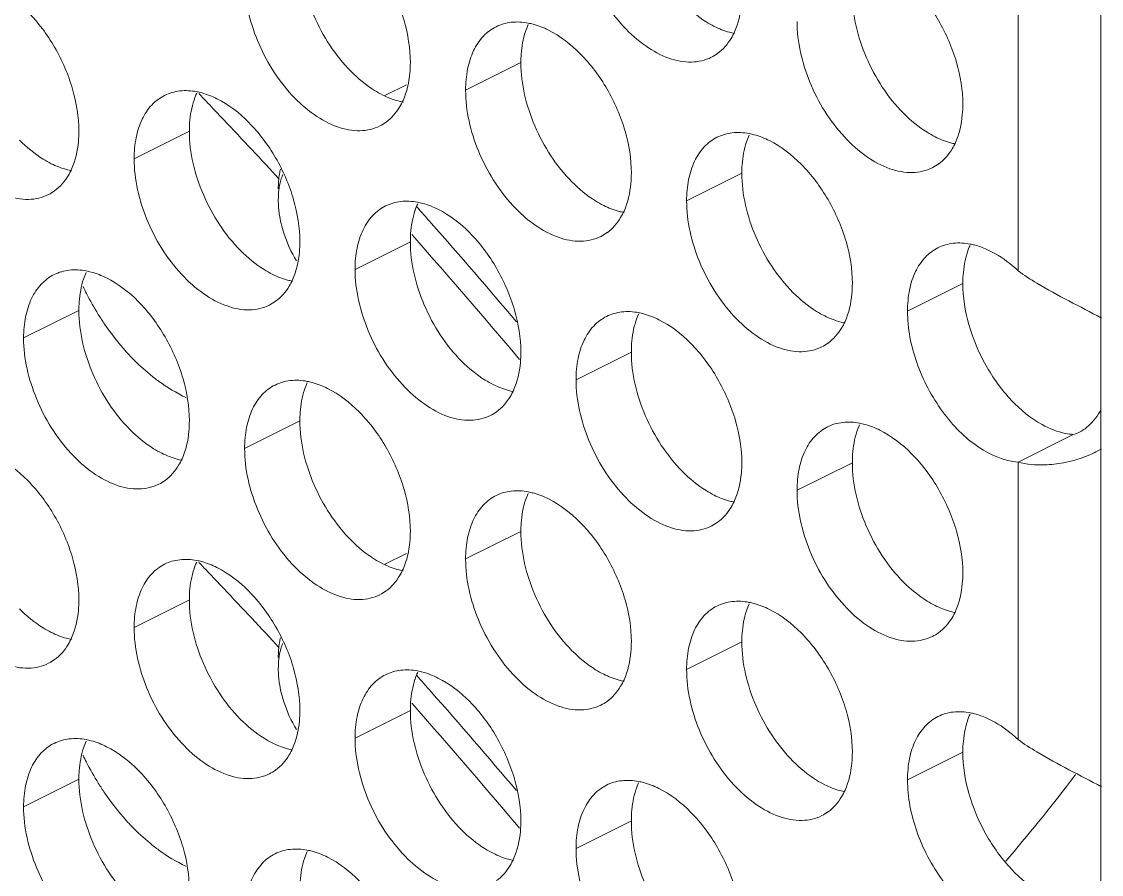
# Model space of a CAD drawing. Header units: millimetres. Extents: x 0 to 2524, y 0 to 1785.
# Drawn here: x 1888.85 to 1899.91, y 807.19 to 815.93 of the extents above; entities that cross this region are included whole.
import ezdxf

# ---------------------------------------------------------------- set-up
doc = ezdxf.new("R2010")
doc.units = ezdxf.units.MM
doc.header["$LTSCALE"] = 0.1
doc.layers.get('0').update_dxf_attribs({"lineweight": 13})
doc.layers.add('标注', color=251, linetype='Continuous', lineweight=9)

msp = doc.modelspace()

# ---------------------------------------------------------------- linework, layer by layer
msp.add_line((1899.906, 886.425), (1899.906, 742.319))
at = {"layer": '标注'}
for p, q in [((1899.058, 813.376), (1899.058, 816.216)), ((1893.967, 815.507), (1893.401, 815.225)), ((1892.573, 815.17), (1892.795, 815.281)), ((1890.572, 814.805), (1890.007, 814.522)), ((1891.389, 814.426), (1891.49, 814.318)), ((1896.229, 814.376), (1895.664, 814.093)), ((1892.88, 813.714), (1892.85, 813.748)), ((1892.835, 813.673), (1892.269, 813.39)), ((1898.492, 813.245), (1897.926, 812.962)), ((1889.441, 812.97), (1888.875, 812.687)), ((1893.954, 812.467), (1893.922, 812.505)), ((1895.098, 812.542), (1894.532, 812.259)), ((1891.704, 811.839), (1891.138, 811.556)), ((1899.623, 811.699), (1899.058, 811.416)), ((1897.361, 811.41), (1896.795, 811.128)), ((1899.058, 808.576), (1899.058, 811.416)), ((1893.967, 810.707), (1893.401, 810.425)), ((1892.573, 810.37), (1892.795, 810.481)), ((1890.572, 810.005), (1890.007, 809.722)), ((1891.389, 809.626), (1891.49, 809.518)), ((1896.229, 809.576), (1895.664, 809.293)), ((1892.88, 808.914), (1892.85, 808.948)), ((1892.835, 808.873), (1892.269, 808.59)), ((1898.492, 808.445), (1897.926, 808.162)), ((1889.441, 808.17), (1888.875, 807.887)), ((1899.629, 808.194), (1899.595, 808.149)), ((1899.647, 808.217), (1899.629, 808.194)), ((1895.098, 807.742), (1894.532, 807.459)), ((1893.954, 807.667), (1893.922, 807.705))]:
    msp.add_line(p, q, dxfattribs=at)
for centre, radius, start, end in [((1894.711, 815.596), 0.734, 155.8796, 161.7803), ((1895.715, 815.967), 0.453, 296.5256, 305.9034), ((1891.317, 814.893), 0.734, 155.8796, 161.7803), ((1829.164, 756.503), 85.012, 43.51188, 43.65626), ((1828.698, 756.062), 85.654, 42.95277, 43.51137), ((1892.321, 815.264), 0.453, 296.5256, 305.9034), ((1896.974, 814.465), 0.734, 155.8796, 161.7803), ((1897.978, 814.836), 0.453, 296.5256, 305.9034), ((1888.927, 814.561), 0.453, 296.5256, 305.9034), ((1892.433, 814.102), 0.95, 180.0525, 184.9808), ((1893.58, 813.762), 0.734, 155.8796, 161.7803), ((1822.744, 752.199), 93.516, 41.2535, 41.39225), ((1822.014, 751.562), 94.485, 40.44311, 41.25198), ((1892.83, 814.18), 1.357, 197.9612, 211.1634), ((1821.898, 751.454), 94.418, 40.2865, 41.25492), ((1894.584, 814.133), 0.453, 296.5256, 305.9034), ((1899.235, 813.334), 0.733, 155.7955, 161.739), ((1890.186, 813.059), 0.734, 155.8796, 161.7803), ((1892.135, 814.481), 2.939, 205.5487, 207.1015), ((1892.116, 814.47), 2.917, 207.094, 211.9104), ((1891.189, 813.43), 0.453, 296.5256, 305.9034), ((1895.842, 812.631), 0.734, 155.8796, 161.7803), ((1896.846, 813.001), 0.453, 296.5256, 305.9034), ((1892.448, 811.928), 0.734, 155.8796, 161.7803), ((1893.452, 812.298), 0.453, 296.5256, 305.9034), ((1898.105, 811.499), 0.734, 155.8796, 161.7803), ((1890.058, 811.595), 0.453, 296.5256, 305.9034), ((1894.711, 810.796), 0.734, 155.8796, 161.7803), ((1895.715, 811.167), 0.453, 296.5256, 305.9034), ((1891.317, 810.093), 0.734, 155.8796, 161.7803), ((1829.164, 751.703), 85.012, 43.51188, 43.65626), ((1828.698, 751.262), 85.654, 42.95277, 43.51137), ((1892.321, 810.464), 0.453, 296.5256, 305.9034), ((1896.974, 809.665), 0.734, 155.8796, 161.7803), ((1897.978, 810.036), 0.453, 296.5256, 305.9034), ((1888.927, 809.761), 0.453, 296.5256, 305.9034), ((1892.433, 809.302), 0.95, 180.0525, 184.9808), ((1893.58, 808.962), 0.734, 155.8796, 161.7803), ((1822.744, 747.399), 93.516, 41.2535, 41.39225), ((1822.014, 746.762), 94.485, 40.44311, 41.25198), ((1892.83, 809.38), 1.357, 197.9612, 211.1634), ((1894.584, 809.333), 0.453, 296.5256, 305.9034), ((1821.898, 746.654), 94.418, 40.2865, 41.25492), ((1899.235, 808.534), 0.733, 155.7955, 161.739), ((1890.186, 808.259), 0.734, 155.8796, 161.7803), ((1892.135, 809.681), 2.939, 205.5487, 207.1015), ((1892.116, 809.67), 2.917, 207.094, 211.9104), ((1891.189, 808.63), 0.453, 296.5256, 305.9034), ((1895.842, 807.831), 0.734, 155.8796, 161.7803), ((1884.122, 819.993), 19.486, 319.465, 322.5648), ((1896.846, 808.201), 0.453, 296.5256, 305.9034), ((1892.448, 807.128), 0.734, 155.8796, 161.7803)]:
    msp.add_arc(centre, radius, start, end, dxfattribs=at)
for points, knots in [([(1895.917, 815.561), (1895.855, 815.53), (1895.705, 815.496), (1895.467, 815.544), (1895.229, 815.675), (1894.921, 815.952), (1894.635, 816.415), (1894.532, 816.847), (1894.532, 817.059)], [0, 0, 0, 0, 0.090718, 0.191742, 0.308104, 0.439279, 0.725532, 1, 1, 1, 1]), ([(1891.987, 816.971), (1892.107, 816.911), (1892.338, 816.73), (1892.604, 816.372), (1892.785, 815.953), (1892.835, 815.652), (1892.835, 815.507)], [0, 0, 0, 0, 0.229676, 0.488215, 0.753207, 1, 1, 1, 1]), ([(1892.228, 815.417), (1892.066, 815.58), (1891.815, 815.967), (1891.704, 816.417), (1891.704, 816.639)], [0, 0, 0, 0, 0.508684, 1, 1, 1, 1]), ([(1897.643, 816.543), (1897.764, 816.482), (1897.995, 816.302), (1898.261, 815.944), (1898.442, 815.525), (1898.492, 815.224), (1898.492, 815.079)], [0, 0, 0, 0, 0.229676, 0.488215, 0.753207, 1, 1, 1, 1]), ([(1892.523, 814.858), (1892.461, 814.827), (1892.311, 814.793), (1892.073, 814.841), (1891.834, 814.972), (1891.527, 815.249), (1891.241, 815.712), (1891.138, 816.144), (1891.138, 816.356)], [0, 0, 0, 0, 0.090718, 0.191742, 0.308104, 0.439279, 0.725532, 1, 1, 1, 1]), ([(1888.592, 816.268), (1888.713, 816.208), (1888.944, 816.027), (1889.21, 815.669), (1889.391, 815.251), (1889.441, 814.949), (1889.441, 814.805)], [0, 0, 0, 0, 0.229676, 0.488215, 0.753207, 1, 1, 1, 1]), ([(1895.946, 815.878), (1895.918, 815.892), (1895.8, 815.959), (1895.695, 816.046), (1895.622, 816.12)], [0, 0, 0, 0, 0.235002, 1, 1, 1, 1]), ([(1896.229, 816.21), (1896.229, 816.175), (1896.224, 816.043), (1896.194, 815.91), (1896.155, 815.822)], [0, 0, 0, 0, 0.268874, 1, 1, 1, 1]), ([(1897.884, 814.988), (1897.723, 815.151), (1897.472, 815.538), (1897.361, 815.989), (1897.361, 816.21)], [0, 0, 0, 0, 0.508684, 1, 1, 1, 1]), ([(1893.713, 815.874), (1893.761, 815.898), (1893.871, 815.929), (1893.985, 815.923), (1894.042, 815.912)], [0, 0, 0, 0, 0.482538, 1, 1, 1, 1]), ([(1894.042, 815.912), (1894.059, 815.908), (1894.13, 815.892), (1894.199, 815.865), (1894.249, 815.84)], [0, 0, 0, 0, 0.238696, 1, 1, 1, 1]), ([(1898.18, 814.43), (1898.117, 814.399), (1897.968, 814.365), (1897.73, 814.413), (1897.491, 814.543), (1897.184, 814.821), (1896.898, 815.283), (1896.795, 815.716), (1896.795, 815.928)], [0, 0, 0, 0, 0.090718, 0.191742, 0.308104, 0.439279, 0.725532, 1, 1, 1, 1]), ([(1893.401, 815.225), (1893.401, 815.297), (1893.413, 815.436), (1893.472, 815.627), (1893.571, 815.779), (1893.664, 815.849), (1893.713, 815.874)], [0, 0, 0, 0, 0.289235, 0.54966, 0.782932, 1, 1, 1, 1]), ([(1893.967, 815.507), (1893.967, 815.536), (1893.97, 815.643), (1893.989, 815.751), (1894.014, 815.826)], [0, 0, 0, 0, 0.264225, 1, 1, 1, 1]), ([(1894.249, 815.84), (1894.37, 815.779), (1894.601, 815.599), (1894.867, 815.241), (1895.048, 814.822), (1895.098, 814.521), (1895.098, 814.376)], [0, 0, 0, 0, 0.229676, 0.488215, 0.753207, 1, 1, 1, 1]), ([(1896.154, 815.806), (1896.137, 815.809), (1896.065, 815.826), (1895.996, 815.853), (1895.946, 815.878)], [0, 0, 0, 0, 0.238696, 1, 1, 1, 1]), ([(1896.155, 815.822), (1896.144, 815.799), (1896.101, 815.715), (1896.037, 815.641), (1895.981, 815.6)], [0, 0, 0, 0, 0.265525, 1, 1, 1, 1]), ([(1889.129, 814.156), (1889.067, 814.124), (1888.917, 814.09), (1888.679, 814.138), (1888.44, 814.269), (1888.133, 814.546), (1887.847, 815.009), (1887.744, 815.441), (1887.744, 815.653)], [0, 0, 0, 0, 0.090718, 0.191742, 0.308104, 0.439279, 0.725532, 1, 1, 1, 1]), ([(1892.835, 815.507), (1892.835, 815.472), (1892.829, 815.34), (1892.8, 815.207), (1892.761, 815.119)], [0, 0, 0, 0, 0.268874, 1, 1, 1, 1]), ([(1894.49, 814.285), (1894.329, 814.448), (1894.078, 814.835), (1893.967, 815.286), (1893.967, 815.507)], [0, 0, 0, 0, 0.508684, 1, 1, 1, 1]), ([(1892.552, 815.175), (1892.524, 815.19), (1892.406, 815.256), (1892.3, 815.343), (1892.228, 815.417)], [0, 0, 0, 0, 0.235002, 1, 1, 1, 1]), ([(1890.007, 814.522), (1890.007, 814.595), (1890.019, 814.733), (1890.078, 814.924), (1890.177, 815.076), (1890.27, 815.146), (1890.319, 815.171)], [0, 0, 0, 0, 0.289235, 0.54966, 0.782932, 1, 1, 1, 1]), ([(1890.319, 815.171), (1890.367, 815.195), (1890.477, 815.226), (1890.591, 815.22), (1890.648, 815.209)], [0, 0, 0, 0, 0.482538, 1, 1, 1, 1]), ([(1890.572, 814.805), (1890.572, 814.833), (1890.576, 814.94), (1890.595, 815.048), (1890.62, 815.123)], [0, 0, 0, 0, 0.264225, 1, 1, 1, 1]), ([(1890.648, 815.209), (1890.665, 815.206), (1890.736, 815.189), (1890.805, 815.162), (1890.855, 815.137)], [0, 0, 0, 0, 0.238696, 1, 1, 1, 1]), ([(1890.855, 815.137), (1890.976, 815.076), (1891.206, 814.896), (1891.473, 814.538), (1891.654, 814.119), (1891.704, 813.818), (1891.704, 813.673)], [0, 0, 0, 0, 0.229676, 0.488215, 0.753207, 1, 1, 1, 1]), ([(1892.76, 815.103), (1892.743, 815.106), (1892.671, 815.123), (1892.602, 815.15), (1892.552, 815.175)], [0, 0, 0, 0, 0.238696, 1, 1, 1, 1]), ([(1892.761, 815.119), (1892.75, 815.096), (1892.707, 815.012), (1892.643, 814.938), (1892.587, 814.897)], [0, 0, 0, 0, 0.265525, 1, 1, 1, 1]), ([(1894.786, 813.727), (1894.723, 813.696), (1894.573, 813.662), (1894.336, 813.71), (1894.097, 813.84), (1893.789, 814.118), (1893.503, 814.581), (1893.401, 815.013), (1893.401, 815.225)], [0, 0, 0, 0, 0.090718, 0.191742, 0.308104, 0.439279, 0.725532, 1, 1, 1, 1]), ([(1898.492, 815.079), (1898.492, 815.043), (1898.486, 814.911), (1898.457, 814.779), (1898.417, 814.69)], [0, 0, 0, 0, 0.268874, 1, 1, 1, 1]), ([(1898.209, 814.747), (1898.181, 814.761), (1898.063, 814.828), (1897.957, 814.915), (1897.884, 814.988)], [0, 0, 0, 0, 0.235002, 1, 1, 1, 1]), ([(1889.441, 814.805), (1889.441, 814.769), (1889.435, 814.637), (1889.406, 814.504), (1889.366, 814.416)], [0, 0, 0, 0, 0.268874, 1, 1, 1, 1]), ([(1891.096, 813.582), (1890.935, 813.745), (1890.684, 814.132), (1890.572, 814.583), (1890.572, 814.805)], [0, 0, 0, 0, 0.508684, 1, 1, 1, 1]), ([(1895.975, 814.742), (1896.024, 814.766), (1896.134, 814.798), (1896.248, 814.791), (1896.304, 814.78)], [0, 0, 0, 0, 0.482538, 1, 1, 1, 1]), ([(1889.158, 814.472), (1889.13, 814.487), (1889.012, 814.553), (1888.906, 814.64), (1888.833, 814.714)], [0, 0, 0, 0, 0.235002, 1, 1, 1, 1]), ([(1895.664, 814.093), (1895.664, 814.166), (1895.676, 814.305), (1895.735, 814.495), (1895.834, 814.647), (1895.927, 814.718), (1895.975, 814.742)], [0, 0, 0, 0, 0.289235, 0.54966, 0.782932, 1, 1, 1, 1]), ([(1896.229, 814.376), (1896.229, 814.404), (1896.233, 814.512), (1896.252, 814.619), (1896.277, 814.694)], [0, 0, 0, 0, 0.264225, 1, 1, 1, 1]), ([(1896.304, 814.78), (1896.322, 814.777), (1896.393, 814.76), (1896.462, 814.733), (1896.512, 814.708)], [0, 0, 0, 0, 0.238696, 1, 1, 1, 1]), ([(1896.512, 814.708), (1896.633, 814.648), (1896.863, 814.468), (1897.129, 814.109), (1897.311, 813.691), (1897.361, 813.39), (1897.361, 813.245)], [0, 0, 0, 0, 0.229676, 0.488215, 0.753207, 1, 1, 1, 1]), ([(1898.417, 814.675), (1898.4, 814.678), (1898.328, 814.695), (1898.259, 814.722), (1898.209, 814.747)], [0, 0, 0, 0, 0.238696, 1, 1, 1, 1]), ([(1898.417, 814.69), (1898.407, 814.667), (1898.364, 814.583), (1898.3, 814.509), (1898.243, 814.468)], [0, 0, 0, 0, 0.265525, 1, 1, 1, 1]), ([(1889.366, 814.4), (1889.349, 814.403), (1889.277, 814.42), (1889.208, 814.447), (1889.158, 814.472)], [0, 0, 0, 0, 0.238696, 1, 1, 1, 1]), ([(1891.392, 813.024), (1891.329, 812.993), (1891.179, 812.959), (1890.942, 813.007), (1890.703, 813.137), (1890.395, 813.415), (1890.109, 813.878), (1890.007, 814.31), (1890.007, 814.522)], [0, 0, 0, 0, 0.090718, 0.191742, 0.308104, 0.439279, 0.725532, 1, 1, 1, 1]), ([(1889.366, 814.416), (1889.356, 814.393), (1889.313, 814.309), (1889.249, 814.235), (1889.192, 814.194)], [0, 0, 0, 0, 0.265525, 1, 1, 1, 1]), ([(1891.504, 814.417), (1891.501, 814.401), (1891.488, 814.334), (1891.483, 814.266), (1891.483, 814.214)], [0, 0, 0, 0, 0.239288, 1, 1, 1, 1]), ([(1891.529, 814.36), (1891.521, 814.341), (1891.492, 814.257), (1891.483, 814.168), (1891.483, 814.101)], [0, 0, 0, 0, 0.232447, 1, 1, 1, 1]), ([(1895.098, 814.376), (1895.098, 814.34), (1895.092, 814.208), (1895.063, 814.076), (1895.023, 813.987)], [0, 0, 0, 0, 0.268874, 1, 1, 1, 1]), ([(1896.753, 813.154), (1896.591, 813.317), (1896.34, 813.704), (1896.229, 814.155), (1896.229, 814.376)], [0, 0, 0, 0, 0.508684, 1, 1, 1, 1]), ([(1894.815, 814.044), (1894.787, 814.058), (1894.669, 814.125), (1894.563, 814.212), (1894.49, 814.285)], [0, 0, 0, 0, 0.235002, 1, 1, 1, 1]), ([(1891.486, 814.019), (1891.488, 813.998), (1891.498, 813.911), (1891.519, 813.825), (1891.539, 813.762)], [0, 0, 0, 0, 0.241904, 1, 1, 1, 1]), ([(1892.269, 813.39), (1892.269, 813.463), (1892.281, 813.602), (1892.34, 813.792), (1892.44, 813.944), (1892.532, 814.015), (1892.581, 814.039)], [0, 0, 0, 0, 0.289235, 0.54966, 0.782932, 1, 1, 1, 1]), ([(1892.581, 814.039), (1892.63, 814.063), (1892.74, 814.095), (1892.853, 814.088), (1892.91, 814.077)], [0, 0, 0, 0, 0.482538, 1, 1, 1, 1]), ([(1892.91, 814.077), (1892.928, 814.074), (1892.999, 814.058), (1893.068, 814.03), (1893.118, 814.005)], [0, 0, 0, 0, 0.238696, 1, 1, 1, 1]), ([(1895.023, 813.972), (1895.006, 813.975), (1894.934, 813.992), (1894.865, 814.019), (1894.815, 814.044)], [0, 0, 0, 0, 0.238696, 1, 1, 1, 1]), ([(1897.049, 812.596), (1896.986, 812.564), (1896.836, 812.531), (1896.598, 812.578), (1896.36, 812.709), (1896.052, 812.986), (1895.766, 813.449), (1895.664, 813.882), (1895.664, 814.093)], [0, 0, 0, 0, 0.090718, 0.191742, 0.308104, 0.439279, 0.725532, 1, 1, 1, 1]), ([(1892.835, 813.673), (1892.835, 813.702), (1892.839, 813.809), (1892.858, 813.916), (1892.882, 813.992)], [0, 0, 0, 0, 0.264225, 1, 1, 1, 1]), ([(1893.118, 814.005), (1893.239, 813.945), (1893.469, 813.765), (1893.735, 813.407), (1893.916, 812.988), (1893.967, 812.687), (1893.967, 812.542)], [0, 0, 0, 0, 0.229676, 0.488215, 0.753207, 1, 1, 1, 1]), ([(1895.023, 813.987), (1895.013, 813.964), (1894.97, 813.88), (1894.906, 813.806), (1894.849, 813.765)], [0, 0, 0, 0, 0.265525, 1, 1, 1, 1]), ([(1891.421, 813.341), (1891.393, 813.355), (1891.275, 813.422), (1891.169, 813.509), (1891.096, 813.582)], [0, 0, 0, 0, 0.235002, 1, 1, 1, 1]), ([(1891.704, 813.673), (1891.704, 813.638), (1891.698, 813.505), (1891.669, 813.373), (1891.629, 813.284)], [0, 0, 0, 0, 0.268874, 1, 1, 1, 1]), ([(1893.359, 812.451), (1893.197, 812.614), (1892.946, 813.001), (1892.835, 813.452), (1892.835, 813.673)], [0, 0, 0, 0, 0.508684, 1, 1, 1, 1]), ([(1897.926, 812.962), (1897.926, 813.035), (1897.938, 813.174), (1897.997, 813.364), (1898.097, 813.516), (1898.189, 813.586), (1898.238, 813.611)], [0, 0, 0, 0, 0.289285, 0.549663, 0.782917, 1, 1, 1, 1]), ([(1898.238, 813.611), (1898.287, 813.635), (1898.397, 813.667), (1898.512, 813.66), (1898.569, 813.649)], [0, 0, 0, 0, 0.482495, 1, 1, 1, 1]), ([(1898.569, 813.649), (1898.583, 813.646), (1898.641, 813.633), (1898.698, 813.612), (1898.739, 813.594)], [0, 0, 0, 0, 0.240479, 1, 1, 1, 1]), ([(1898.739, 813.594), (1898.767, 813.581), (1898.882, 813.523), (1898.986, 813.443), (1899.058, 813.376)], [0, 0, 0, 0, 0.235232, 1, 1, 1, 1]), ([(1898.492, 813.245), (1898.492, 813.273), (1898.496, 813.381), (1898.515, 813.488), (1898.539, 813.564)], [0, 0, 0, 0, 0.264302, 1, 1, 1, 1]), ([(1889.187, 813.336), (1889.236, 813.36), (1889.346, 813.392), (1889.459, 813.385), (1889.516, 813.374)], [0, 0, 0, 0, 0.482538, 1, 1, 1, 1]), ([(1889.516, 813.374), (1889.533, 813.371), (1889.605, 813.355), (1889.674, 813.327), (1889.724, 813.302)], [0, 0, 0, 0, 0.238696, 1, 1, 1, 1]), ([(1893.655, 811.893), (1893.592, 811.862), (1893.442, 811.828), (1893.204, 811.875), (1892.966, 812.006), (1892.658, 812.284), (1892.372, 812.746), (1892.269, 813.179), (1892.269, 813.39)], [0, 0, 0, 0, 0.090718, 0.191742, 0.308104, 0.439279, 0.725532, 1, 1, 1, 1]), ([(1899.058, 813.376), (1899.12, 813.33), (1899.394, 813.151), (1899.692, 813.012), (1899.911, 812.891)], [0, 0, 0, 0, 0.234709, 1, 1, 1, 1]), ([(1888.875, 812.687), (1888.875, 812.76), (1888.887, 812.899), (1888.946, 813.089), (1889.046, 813.242), (1889.138, 813.312), (1889.187, 813.336)], [0, 0, 0, 0, 0.289235, 0.54966, 0.782932, 1, 1, 1, 1]), ([(1889.441, 812.97), (1889.441, 812.999), (1889.445, 813.106), (1889.464, 813.213), (1889.488, 813.289)], [0, 0, 0, 0, 0.264225, 1, 1, 1, 1]), ([(1889.724, 813.302), (1889.845, 813.242), (1890.075, 813.062), (1890.341, 812.704), (1890.522, 812.285), (1890.572, 811.984), (1890.572, 811.839)], [0, 0, 0, 0, 0.229676, 0.488215, 0.753207, 1, 1, 1, 1]), ([(1891.629, 813.269), (1891.611, 813.272), (1891.54, 813.289), (1891.471, 813.316), (1891.421, 813.341)], [0, 0, 0, 0, 0.238696, 1, 1, 1, 1]), ([(1891.629, 813.284), (1891.619, 813.261), (1891.576, 813.177), (1891.511, 813.103), (1891.455, 813.063)], [0, 0, 0, 0, 0.265525, 1, 1, 1, 1]), ([(1897.361, 813.245), (1897.361, 813.209), (1897.355, 813.077), (1897.326, 812.944), (1897.286, 812.856)], [0, 0, 0, 0, 0.268874, 1, 1, 1, 1]), ([(1899.305, 811.8), (1899.188, 811.864), (1898.967, 812.047), (1898.712, 812.402), (1898.539, 812.811), (1898.492, 813.104), (1898.492, 813.245)], [0, 0, 0, 0, 0.232183, 0.490902, 0.754575, 1, 1, 1, 1]), ([(1897.078, 812.913), (1897.049, 812.927), (1896.931, 812.993), (1896.826, 813.081), (1896.753, 813.154)], [0, 0, 0, 0, 0.235002, 1, 1, 1, 1]), ([(1889.965, 811.748), (1889.803, 811.911), (1889.552, 812.298), (1889.441, 812.749), (1889.441, 812.97)], [0, 0, 0, 0, 0.508684, 1, 1, 1, 1]), ([(1889.64, 812.928), (1889.661, 812.894), (1889.748, 812.761), (1889.847, 812.635), (1889.926, 812.546)], [0, 0, 0, 0, 0.254374, 1, 1, 1, 1]), ([(1894.532, 812.259), (1894.532, 812.332), (1894.544, 812.471), (1894.603, 812.661), (1894.703, 812.813), (1894.795, 812.884), (1894.844, 812.908)], [0, 0, 0, 0, 0.289235, 0.54966, 0.782932, 1, 1, 1, 1]), ([(1894.844, 812.908), (1894.892, 812.932), (1895.002, 812.964), (1895.116, 812.957), (1895.173, 812.946)], [0, 0, 0, 0, 0.482538, 1, 1, 1, 1]), ([(1895.173, 812.946), (1895.19, 812.943), (1895.262, 812.926), (1895.331, 812.899), (1895.381, 812.874)], [0, 0, 0, 0, 0.238696, 1, 1, 1, 1]), ([(1897.285, 812.84), (1897.268, 812.844), (1897.197, 812.86), (1897.128, 812.888), (1897.078, 812.913)], [0, 0, 0, 0, 0.238696, 1, 1, 1, 1]), ([(1899.058, 811.416), (1898.916, 811.426), (1898.61, 811.561), (1898.256, 811.931), (1898, 812.416), (1897.926, 812.784), (1897.926, 812.962)], [0, 0, 0, 0, 0.207992, 0.463273, 0.739832, 1, 1, 1, 1]), ([(1895.098, 812.542), (1895.098, 812.57), (1895.102, 812.678), (1895.12, 812.785), (1895.145, 812.86)], [0, 0, 0, 0, 0.264225, 1, 1, 1, 1]), ([(1895.381, 812.874), (1895.501, 812.814), (1895.732, 812.633), (1895.998, 812.275), (1896.179, 811.856), (1896.229, 811.555), (1896.229, 811.41)], [0, 0, 0, 0, 0.229676, 0.488215, 0.753207, 1, 1, 1, 1]), ([(1897.286, 812.856), (1897.276, 812.833), (1897.232, 812.749), (1897.168, 812.675), (1897.112, 812.634)], [0, 0, 0, 0, 0.265525, 1, 1, 1, 1]), ([(1890.26, 811.19), (1890.198, 811.159), (1890.048, 811.125), (1889.81, 811.172), (1889.572, 811.303), (1889.264, 811.581), (1888.978, 812.043), (1888.875, 812.476), (1888.875, 812.687)], [0, 0, 0, 0, 0.090718, 0.191742, 0.308104, 0.439279, 0.725532, 1, 1, 1, 1]), ([(1889.926, 812.546), (1889.945, 812.525), (1890.022, 812.443), (1890.105, 812.366), (1890.17, 812.313)], [0, 0, 0, 0, 0.256131, 1, 1, 1, 1]), ([(1893.967, 812.542), (1893.967, 812.506), (1893.961, 812.374), (1893.932, 812.241), (1893.892, 812.153)], [0, 0, 0, 0, 0.268874, 1, 1, 1, 1]), ([(1895.622, 811.32), (1895.46, 811.483), (1895.209, 811.87), (1895.098, 812.32), (1895.098, 812.542)], [0, 0, 0, 0, 0.508684, 1, 1, 1, 1]), ([(1893.684, 812.21), (1893.655, 812.224), (1893.537, 812.29), (1893.432, 812.378), (1893.359, 812.451)], [0, 0, 0, 0, 0.235002, 1, 1, 1, 1]), ([(1890.17, 812.313), (1890.199, 812.288), (1890.314, 812.2), (1890.439, 812.124), (1890.536, 812.079)], [0, 0, 0, 0, 0.262334, 1, 1, 1, 1]), ([(1891.45, 812.205), (1891.498, 812.229), (1891.608, 812.261), (1891.722, 812.254), (1891.779, 812.243)], [0, 0, 0, 0, 0.482538, 1, 1, 1, 1]), ([(1891.779, 812.243), (1891.796, 812.24), (1891.868, 812.223), (1891.937, 812.196), (1891.987, 812.171)], [0, 0, 0, 0, 0.238696, 1, 1, 1, 1]), ([(1895.917, 810.761), (1895.855, 810.73), (1895.705, 810.696), (1895.467, 810.744), (1895.229, 810.875), (1894.921, 811.152), (1894.635, 811.615), (1894.532, 812.047), (1894.532, 812.259)], [0, 0, 0, 0, 0.090718, 0.191742, 0.308104, 0.439279, 0.725532, 1, 1, 1, 1]), ([(1891.138, 811.556), (1891.138, 811.629), (1891.15, 811.768), (1891.209, 811.958), (1891.308, 812.11), (1891.401, 812.181), (1891.45, 812.205)], [0, 0, 0, 0, 0.289235, 0.54966, 0.782932, 1, 1, 1, 1]), ([(1891.704, 811.839), (1891.704, 811.867), (1891.707, 811.975), (1891.726, 812.082), (1891.751, 812.157)], [0, 0, 0, 0, 0.264225, 1, 1, 1, 1]), ([(1891.987, 812.171), (1892.107, 812.111), (1892.338, 811.93), (1892.604, 811.572), (1892.785, 811.153), (1892.835, 810.852), (1892.835, 810.707)], [0, 0, 0, 0, 0.229676, 0.488215, 0.753207, 1, 1, 1, 1]), ([(1893.891, 812.137), (1893.874, 812.141), (1893.803, 812.157), (1893.734, 812.185), (1893.684, 812.21)], [0, 0, 0, 0, 0.238696, 1, 1, 1, 1]), ([(1893.892, 812.153), (1893.882, 812.13), (1893.838, 812.046), (1893.774, 811.972), (1893.718, 811.931)], [0, 0, 0, 0, 0.265525, 1, 1, 1, 1]), ([(1899.91, 811.954), (1899.874, 811.893), (1899.796, 811.789), (1899.682, 811.711), (1899.623, 811.699)], [0, 0, 0, 0, 0.540802, 1, 1, 1, 1]), ([(1890.572, 811.839), (1890.572, 811.803), (1890.567, 811.671), (1890.537, 811.538), (1890.498, 811.45)], [0, 0, 0, 0, 0.268874, 1, 1, 1, 1]), ([(1892.228, 810.617), (1892.066, 810.78), (1891.815, 811.167), (1891.704, 811.617), (1891.704, 811.839)], [0, 0, 0, 0, 0.508684, 1, 1, 1, 1]), ([(1897.107, 811.777), (1897.155, 811.801), (1897.265, 811.832), (1897.379, 811.826), (1897.436, 811.815)], [0, 0, 0, 0, 0.482538, 1, 1, 1, 1]), ([(1897.436, 811.815), (1897.453, 811.811), (1897.525, 811.795), (1897.593, 811.768), (1897.643, 811.743)], [0, 0, 0, 0, 0.238696, 1, 1, 1, 1]), ([(1890.29, 811.507), (1890.261, 811.521), (1890.143, 811.587), (1890.038, 811.675), (1889.965, 811.748)], [0, 0, 0, 0, 0.235002, 1, 1, 1, 1]), ([(1896.795, 811.128), (1896.795, 811.2), (1896.807, 811.339), (1896.866, 811.53), (1896.965, 811.682), (1897.058, 811.752), (1897.107, 811.777)], [0, 0, 0, 0, 0.289235, 0.54966, 0.782932, 1, 1, 1, 1]), ([(1897.361, 811.41), (1897.361, 811.439), (1897.364, 811.546), (1897.383, 811.654), (1897.408, 811.729)], [0, 0, 0, 0, 0.264225, 1, 1, 1, 1]), ([(1897.643, 811.743), (1897.764, 811.682), (1897.995, 811.502), (1898.261, 811.144), (1898.442, 810.725), (1898.492, 810.424), (1898.492, 810.279)], [0, 0, 0, 0, 0.229676, 0.488215, 0.753207, 1, 1, 1, 1]), ([(1899.623, 811.699), (1899.597, 811.701), (1899.486, 811.716), (1899.38, 811.759), (1899.305, 811.8)], [0, 0, 0, 0, 0.232248, 1, 1, 1, 1]), ([(1890.497, 811.435), (1890.48, 811.438), (1890.408, 811.454), (1890.34, 811.482), (1890.29, 811.507)], [0, 0, 0, 0, 0.238696, 1, 1, 1, 1]), ([(1892.523, 810.058), (1892.461, 810.027), (1892.311, 809.993), (1892.073, 810.041), (1891.834, 810.172), (1891.527, 810.449), (1891.241, 810.912), (1891.138, 811.344), (1891.138, 811.556)], [0, 0, 0, 0, 0.090718, 0.191742, 0.308104, 0.439279, 0.725532, 1, 1, 1, 1]), ([(1899.911, 811.55), (1899.873, 811.529), (1899.721, 811.454), (1899.554, 811.408), (1899.429, 811.394)], [0, 0, 0, 0, 0.258855, 1, 1, 1, 1]), ([(1888.592, 811.468), (1888.713, 811.408), (1888.944, 811.227), (1889.21, 810.869), (1889.391, 810.451), (1889.441, 810.149), (1889.441, 810.005)], [0, 0, 0, 0, 0.229676, 0.488215, 0.753207, 1, 1, 1, 1]), ([(1890.498, 811.45), (1890.487, 811.427), (1890.444, 811.343), (1890.38, 811.269), (1890.324, 811.228)], [0, 0, 0, 0, 0.265525, 1, 1, 1, 1]), ([(1896.229, 811.41), (1896.229, 811.375), (1896.224, 811.243), (1896.194, 811.11), (1896.155, 811.022)], [0, 0, 0, 0, 0.268874, 1, 1, 1, 1]), ([(1897.884, 810.188), (1897.723, 810.351), (1897.472, 810.738), (1897.361, 811.189), (1897.361, 811.41)], [0, 0, 0, 0, 0.508684, 1, 1, 1, 1]), ([(1899.429, 811.394), (1899.396, 811.391), (1899.272, 811.382), (1899.146, 811.393), (1899.058, 811.416)], [0, 0, 0, 0, 0.268459, 1, 1, 1, 1]), ([(1895.946, 811.078), (1895.918, 811.092), (1895.8, 811.159), (1895.695, 811.246), (1895.622, 811.32)], [0, 0, 0, 0, 0.235002, 1, 1, 1, 1]), ([(1893.401, 810.425), (1893.401, 810.497), (1893.413, 810.636), (1893.472, 810.827), (1893.571, 810.979), (1893.664, 811.049), (1893.713, 811.074)], [0, 0, 0, 0, 0.289235, 0.54966, 0.782932, 1, 1, 1, 1]), ([(1893.713, 811.074), (1893.761, 811.098), (1893.871, 811.129), (1893.985, 811.123), (1894.042, 811.112)], [0, 0, 0, 0, 0.482538, 1, 1, 1, 1]), ([(1894.042, 811.112), (1894.059, 811.108), (1894.13, 811.092), (1894.199, 811.065), (1894.249, 811.04)], [0, 0, 0, 0, 0.238696, 1, 1, 1, 1]), ([(1894.249, 811.04), (1894.37, 810.979), (1894.601, 810.799), (1894.867, 810.441), (1895.048, 810.022), (1895.098, 809.721), (1895.098, 809.576)], [0, 0, 0, 0, 0.229676, 0.488215, 0.753207, 1, 1, 1, 1]), ([(1896.154, 811.006), (1896.137, 811.009), (1896.065, 811.026), (1895.996, 811.053), (1895.946, 811.078)], [0, 0, 0, 0, 0.238696, 1, 1, 1, 1]), ([(1898.18, 809.63), (1898.117, 809.599), (1897.968, 809.565), (1897.73, 809.613), (1897.491, 809.743), (1897.184, 810.021), (1896.898, 810.483), (1896.795, 810.916), (1896.795, 811.128)], [0, 0, 0, 0, 0.090718, 0.191742, 0.308104, 0.439279, 0.725532, 1, 1, 1, 1]), ([(1893.967, 810.707), (1893.967, 810.736), (1893.97, 810.843), (1893.989, 810.951), (1894.014, 811.026)], [0, 0, 0, 0, 0.264225, 1, 1, 1, 1]), ([(1896.155, 811.022), (1896.144, 810.999), (1896.101, 810.915), (1896.037, 810.841), (1895.981, 810.8)], [0, 0, 0, 0, 0.265525, 1, 1, 1, 1]), ([(1889.129, 809.356), (1889.067, 809.324), (1888.917, 809.29), (1888.679, 809.338), (1888.44, 809.469), (1888.133, 809.746), (1887.847, 810.209), (1887.744, 810.641), (1887.744, 810.853)], [0, 0, 0, 0, 0.090718, 0.191742, 0.308104, 0.439279, 0.725532, 1, 1, 1, 1]), ([(1892.835, 810.707), (1892.835, 810.672), (1892.829, 810.54), (1892.8, 810.407), (1892.761, 810.319)], [0, 0, 0, 0, 0.268874, 1, 1, 1, 1]), ([(1894.49, 809.485), (1894.329, 809.648), (1894.078, 810.035), (1893.967, 810.486), (1893.967, 810.707)], [0, 0, 0, 0, 0.508684, 1, 1, 1, 1]), ([(1892.552, 810.375), (1892.524, 810.39), (1892.406, 810.456), (1892.3, 810.543), (1892.228, 810.617)], [0, 0, 0, 0, 0.235002, 1, 1, 1, 1]), ([(1890.007, 809.722), (1890.007, 809.795), (1890.019, 809.933), (1890.078, 810.124), (1890.177, 810.276), (1890.27, 810.346), (1890.319, 810.371)], [0, 0, 0, 0, 0.289235, 0.54966, 0.782932, 1, 1, 1, 1]), ([(1890.319, 810.371), (1890.367, 810.395), (1890.477, 810.426), (1890.591, 810.42), (1890.648, 810.409)], [0, 0, 0, 0, 0.482538, 1, 1, 1, 1]), ([(1890.648, 810.409), (1890.665, 810.406), (1890.736, 810.389), (1890.805, 810.362), (1890.855, 810.337)], [0, 0, 0, 0, 0.238696, 1, 1, 1, 1]), ([(1892.76, 810.303), (1892.743, 810.306), (1892.671, 810.323), (1892.602, 810.35), (1892.552, 810.375)], [0, 0, 0, 0, 0.238696, 1, 1, 1, 1]), ([(1894.786, 808.927), (1894.723, 808.896), (1894.573, 808.862), (1894.336, 808.91), (1894.097, 809.04), (1893.789, 809.318), (1893.503, 809.781), (1893.401, 810.213), (1893.401, 810.425)], [0, 0, 0, 0, 0.090718, 0.191742, 0.308104, 0.439279, 0.725532, 1, 1, 1, 1]), ([(1890.572, 810.005), (1890.572, 810.033), (1890.576, 810.14), (1890.595, 810.248), (1890.62, 810.323)], [0, 0, 0, 0, 0.264225, 1, 1, 1, 1]), ([(1890.855, 810.337), (1890.976, 810.276), (1891.206, 810.096), (1891.473, 809.738), (1891.654, 809.319), (1891.704, 809.018), (1891.704, 808.873)], [0, 0, 0, 0, 0.229676, 0.488215, 0.753207, 1, 1, 1, 1]), ([(1892.761, 810.319), (1892.75, 810.296), (1892.707, 810.212), (1892.643, 810.138), (1892.587, 810.097)], [0, 0, 0, 0, 0.265525, 1, 1, 1, 1]), ([(1898.492, 810.279), (1898.492, 810.243), (1898.486, 810.111), (1898.457, 809.979), (1898.417, 809.89)], [0, 0, 0, 0, 0.268874, 1, 1, 1, 1]), ([(1898.209, 809.947), (1898.181, 809.961), (1898.063, 810.028), (1897.957, 810.115), (1897.884, 810.188)], [0, 0, 0, 0, 0.235002, 1, 1, 1, 1]), ([(1889.441, 810.005), (1889.441, 809.969), (1889.435, 809.837), (1889.406, 809.704), (1889.366, 809.616)], [0, 0, 0, 0, 0.268874, 1, 1, 1, 1]), ([(1891.096, 808.782), (1890.935, 808.945), (1890.684, 809.332), (1890.572, 809.783), (1890.572, 810.005)], [0, 0, 0, 0, 0.508684, 1, 1, 1, 1]), ([(1895.664, 809.293), (1895.664, 809.366), (1895.676, 809.505), (1895.735, 809.695), (1895.834, 809.847), (1895.927, 809.918), (1895.975, 809.942)], [0, 0, 0, 0, 0.289235, 0.54966, 0.782932, 1, 1, 1, 1]), ([(1895.975, 809.942), (1896.024, 809.966), (1896.134, 809.998), (1896.248, 809.991), (1896.304, 809.98)], [0, 0, 0, 0, 0.482538, 1, 1, 1, 1]), ([(1896.304, 809.98), (1896.322, 809.977), (1896.393, 809.96), (1896.462, 809.933), (1896.512, 809.908)], [0, 0, 0, 0, 0.238696, 1, 1, 1, 1]), ([(1898.417, 809.875), (1898.4, 809.878), (1898.328, 809.895), (1898.259, 809.922), (1898.209, 809.947)], [0, 0, 0, 0, 0.238696, 1, 1, 1, 1]), ([(1889.158, 809.672), (1889.13, 809.687), (1889.012, 809.753), (1888.906, 809.84), (1888.833, 809.914)], [0, 0, 0, 0, 0.235002, 1, 1, 1, 1]), ([(1896.229, 809.576), (1896.229, 809.604), (1896.233, 809.712), (1896.252, 809.819), (1896.277, 809.894)], [0, 0, 0, 0, 0.264225, 1, 1, 1, 1]), ([(1896.512, 809.908), (1896.633, 809.848), (1896.863, 809.668), (1897.129, 809.309), (1897.311, 808.891), (1897.361, 808.59), (1897.361, 808.445)], [0, 0, 0, 0, 0.229676, 0.488215, 0.753207, 1, 1, 1, 1]), ([(1898.417, 809.89), (1898.407, 809.867), (1898.364, 809.783), (1898.3, 809.709), (1898.243, 809.668)], [0, 0, 0, 0, 0.265525, 1, 1, 1, 1]), ([(1891.392, 808.224), (1891.329, 808.193), (1891.179, 808.159), (1890.942, 808.207), (1890.703, 808.337), (1890.395, 808.615), (1890.109, 809.078), (1890.007, 809.51), (1890.007, 809.722)], [0, 0, 0, 0, 0.090718, 0.191742, 0.308104, 0.439279, 0.725532, 1, 1, 1, 1]), ([(1889.366, 809.6), (1889.349, 809.603), (1889.277, 809.62), (1889.208, 809.647), (1889.158, 809.672)], [0, 0, 0, 0, 0.238696, 1, 1, 1, 1]), ([(1889.366, 809.616), (1889.356, 809.593), (1889.313, 809.509), (1889.249, 809.435), (1889.192, 809.394)], [0, 0, 0, 0, 0.265525, 1, 1, 1, 1]), ([(1891.504, 809.617), (1891.501, 809.601), (1891.488, 809.534), (1891.483, 809.466), (1891.483, 809.414)], [0, 0, 0, 0, 0.239288, 1, 1, 1, 1]), ([(1891.529, 809.56), (1891.521, 809.541), (1891.492, 809.457), (1891.483, 809.368), (1891.483, 809.301)], [0, 0, 0, 0, 0.232447, 1, 1, 1, 1]), ([(1894.815, 809.244), (1894.787, 809.258), (1894.669, 809.325), (1894.563, 809.412), (1894.49, 809.485)], [0, 0, 0, 0, 0.235002, 1, 1, 1, 1]), ([(1895.098, 809.576), (1895.098, 809.54), (1895.092, 809.408), (1895.063, 809.276), (1895.023, 809.187)], [0, 0, 0, 0, 0.268874, 1, 1, 1, 1]), ([(1896.753, 808.354), (1896.591, 808.517), (1896.34, 808.904), (1896.229, 809.355), (1896.229, 809.576)], [0, 0, 0, 0, 0.508684, 1, 1, 1, 1]), ([(1892.581, 809.239), (1892.63, 809.263), (1892.74, 809.295), (1892.853, 809.288), (1892.91, 809.277)], [0, 0, 0, 0, 0.482538, 1, 1, 1, 1]), ([(1892.91, 809.277), (1892.928, 809.274), (1892.999, 809.258), (1893.068, 809.23), (1893.118, 809.205)], [0, 0, 0, 0, 0.238696, 1, 1, 1, 1]), ([(1897.049, 807.796), (1896.986, 807.764), (1896.836, 807.731), (1896.598, 807.778), (1896.36, 807.909), (1896.052, 808.186), (1895.766, 808.649), (1895.664, 809.082), (1895.664, 809.293)], [0, 0, 0, 0, 0.090718, 0.191742, 0.308104, 0.439279, 0.725532, 1, 1, 1, 1]), ([(1891.486, 809.219), (1891.488, 809.198), (1891.498, 809.111), (1891.519, 809.025), (1891.539, 808.962)], [0, 0, 0, 0, 0.241904, 1, 1, 1, 1]), ([(1892.269, 808.59), (1892.269, 808.663), (1892.281, 808.802), (1892.34, 808.992), (1892.44, 809.144), (1892.532, 809.215), (1892.581, 809.239)], [0, 0, 0, 0, 0.289235, 0.54966, 0.782932, 1, 1, 1, 1]), ([(1892.835, 808.873), (1892.835, 808.902), (1892.839, 809.009), (1892.858, 809.116), (1892.882, 809.192)], [0, 0, 0, 0, 0.264225, 1, 1, 1, 1]), ([(1893.118, 809.205), (1893.239, 809.145), (1893.469, 808.965), (1893.735, 808.607), (1893.916, 808.188), (1893.967, 807.887), (1893.967, 807.742)], [0, 0, 0, 0, 0.229676, 0.488215, 0.753207, 1, 1, 1, 1]), ([(1895.023, 809.172), (1895.006, 809.175), (1894.934, 809.192), (1894.865, 809.219), (1894.815, 809.244)], [0, 0, 0, 0, 0.238696, 1, 1, 1, 1]), ([(1895.023, 809.187), (1895.013, 809.164), (1894.97, 809.08), (1894.906, 809.006), (1894.849, 808.965)], [0, 0, 0, 0, 0.265525, 1, 1, 1, 1]), ([(1891.704, 808.873), (1891.704, 808.838), (1891.698, 808.705), (1891.669, 808.573), (1891.629, 808.484)], [0, 0, 0, 0, 0.268874, 1, 1, 1, 1]), ([(1893.359, 807.651), (1893.197, 807.814), (1892.946, 808.201), (1892.835, 808.652), (1892.835, 808.873)], [0, 0, 0, 0, 0.508684, 1, 1, 1, 1]), ([(1898.238, 808.811), (1898.287, 808.835), (1898.397, 808.867), (1898.512, 808.86), (1898.569, 808.849)], [0, 0, 0, 0, 0.482495, 1, 1, 1, 1]), ([(1898.569, 808.849), (1898.583, 808.846), (1898.641, 808.833), (1898.698, 808.812), (1898.739, 808.794)], [0, 0, 0, 0, 0.240479, 1, 1, 1, 1]), ([(1891.421, 808.541), (1891.393, 808.555), (1891.275, 808.622), (1891.169, 808.709), (1891.096, 808.782)], [0, 0, 0, 0, 0.235002, 1, 1, 1, 1]), ([(1897.926, 808.162), (1897.926, 808.235), (1897.938, 808.374), (1897.997, 808.564), (1898.097, 808.716), (1898.189, 808.786), (1898.238, 808.811)], [0, 0, 0, 0, 0.289285, 0.549663, 0.782917, 1, 1, 1, 1]), ([(1898.492, 808.445), (1898.492, 808.473), (1898.496, 808.581), (1898.515, 808.688), (1898.539, 808.764)], [0, 0, 0, 0, 0.264302, 1, 1, 1, 1]), ([(1898.739, 808.794), (1898.767, 808.781), (1898.882, 808.723), (1898.986, 808.643), (1899.058, 808.576)], [0, 0, 0, 0, 0.235232, 1, 1, 1, 1]), ([(1888.875, 807.887), (1888.875, 807.96), (1888.887, 808.099), (1888.946, 808.289), (1889.046, 808.442), (1889.138, 808.512), (1889.187, 808.536)], [0, 0, 0, 0, 0.289235, 0.54966, 0.782932, 1, 1, 1, 1]), ([(1889.187, 808.536), (1889.236, 808.56), (1889.346, 808.592), (1889.459, 808.585), (1889.516, 808.574)], [0, 0, 0, 0, 0.482538, 1, 1, 1, 1]), ([(1889.441, 808.17), (1889.441, 808.199), (1889.445, 808.306), (1889.464, 808.413), (1889.488, 808.489)], [0, 0, 0, 0, 0.264225, 1, 1, 1, 1]), ([(1889.516, 808.574), (1889.533, 808.571), (1889.605, 808.555), (1889.674, 808.527), (1889.724, 808.502)], [0, 0, 0, 0, 0.238696, 1, 1, 1, 1]), ([(1889.724, 808.502), (1889.845, 808.442), (1890.075, 808.262), (1890.341, 807.904), (1890.522, 807.485), (1890.572, 807.184), (1890.572, 807.039)], [0, 0, 0, 0, 0.229676, 0.488215, 0.753207, 1, 1, 1, 1]), ([(1891.629, 808.469), (1891.611, 808.472), (1891.54, 808.489), (1891.471, 808.516), (1891.421, 808.541)], [0, 0, 0, 0, 0.238696, 1, 1, 1, 1]), ([(1891.629, 808.484), (1891.619, 808.461), (1891.576, 808.377), (1891.511, 808.303), (1891.455, 808.263)], [0, 0, 0, 0, 0.265525, 1, 1, 1, 1]), ([(1893.655, 807.093), (1893.592, 807.062), (1893.442, 807.028), (1893.204, 807.075), (1892.966, 807.206), (1892.658, 807.484), (1892.372, 807.946), (1892.269, 808.379), (1892.269, 808.59)], [0, 0, 0, 0, 0.090718, 0.191742, 0.308104, 0.439279, 0.725532, 1, 1, 1, 1]), ([(1899.058, 808.576), (1899.12, 808.53), (1899.394, 808.351), (1899.692, 808.212), (1899.911, 808.091)], [0, 0, 0, 0, 0.234709, 1, 1, 1, 1]), ([(1897.361, 808.445), (1897.361, 808.409), (1897.355, 808.277), (1897.326, 808.144), (1897.286, 808.056)], [0, 0, 0, 0, 0.268874, 1, 1, 1, 1]), ([(1899.305, 807), (1899.188, 807.064), (1898.967, 807.247), (1898.712, 807.602), (1898.539, 808.011), (1898.492, 808.304), (1898.492, 808.445)], [0, 0, 0, 0, 0.232183, 0.490902, 0.754575, 1, 1, 1, 1]), ([(1897.078, 808.113), (1897.049, 808.127), (1896.931, 808.193), (1896.826, 808.281), (1896.753, 808.354)], [0, 0, 0, 0, 0.235002, 1, 1, 1, 1]), ([(1889.965, 806.948), (1889.803, 807.111), (1889.552, 807.498), (1889.441, 807.949), (1889.441, 808.17)], [0, 0, 0, 0, 0.508684, 1, 1, 1, 1]), ([(1894.844, 808.108), (1894.892, 808.132), (1895.002, 808.164), (1895.116, 808.157), (1895.173, 808.146)], [0, 0, 0, 0, 0.482538, 1, 1, 1, 1]), ([(1899.058, 806.616), (1898.916, 806.626), (1898.61, 806.761), (1898.256, 807.131), (1898, 807.616), (1897.926, 807.984), (1897.926, 808.162)], [0, 0, 0, 0, 0.207992, 0.463273, 0.739832, 1, 1, 1, 1]), ([(1889.64, 808.128), (1889.661, 808.094), (1889.748, 807.961), (1889.847, 807.835), (1889.926, 807.746)], [0, 0, 0, 0, 0.254374, 1, 1, 1, 1]), ([(1894.532, 807.459), (1894.532, 807.532), (1894.544, 807.671), (1894.603, 807.861), (1894.703, 808.013), (1894.795, 808.084), (1894.844, 808.108)], [0, 0, 0, 0, 0.289235, 0.54966, 0.782932, 1, 1, 1, 1]), ([(1895.098, 807.742), (1895.098, 807.77), (1895.102, 807.878), (1895.12, 807.985), (1895.145, 808.06)], [0, 0, 0, 0, 0.264225, 1, 1, 1, 1]), ([(1895.173, 808.146), (1895.19, 808.143), (1895.262, 808.126), (1895.331, 808.099), (1895.381, 808.074)], [0, 0, 0, 0, 0.238696, 1, 1, 1, 1]), ([(1895.381, 808.074), (1895.501, 808.014), (1895.732, 807.833), (1895.998, 807.475), (1896.179, 807.056), (1896.229, 806.755), (1896.229, 806.61)], [0, 0, 0, 0, 0.229676, 0.488215, 0.753207, 1, 1, 1, 1]), ([(1897.285, 808.04), (1897.268, 808.044), (1897.197, 808.06), (1897.128, 808.088), (1897.078, 808.113)], [0, 0, 0, 0, 0.238696, 1, 1, 1, 1]), ([(1897.286, 808.056), (1897.276, 808.033), (1897.232, 807.949), (1897.168, 807.875), (1897.112, 807.834)], [0, 0, 0, 0, 0.265525, 1, 1, 1, 1]), ([(1890.26, 806.39), (1890.198, 806.359), (1890.048, 806.325), (1889.81, 806.372), (1889.572, 806.503), (1889.264, 806.781), (1888.978, 807.243), (1888.875, 807.676), (1888.875, 807.887)], [0, 0, 0, 0, 0.090718, 0.191742, 0.308104, 0.439279, 0.725532, 1, 1, 1, 1]), ([(1889.926, 807.746), (1889.945, 807.725), (1890.022, 807.643), (1890.105, 807.566), (1890.17, 807.513)], [0, 0, 0, 0, 0.256131, 1, 1, 1, 1]), ([(1893.967, 807.742), (1893.967, 807.706), (1893.961, 807.574), (1893.932, 807.441), (1893.892, 807.353)], [0, 0, 0, 0, 0.268874, 1, 1, 1, 1]), ([(1895.622, 806.52), (1895.46, 806.683), (1895.209, 807.07), (1895.098, 807.52), (1895.098, 807.742)], [0, 0, 0, 0, 0.508684, 1, 1, 1, 1]), ([(1893.684, 807.41), (1893.655, 807.424), (1893.537, 807.49), (1893.432, 807.578), (1893.359, 807.651)], [0, 0, 0, 0, 0.235002, 1, 1, 1, 1]), ([(1890.17, 807.513), (1890.199, 807.488), (1890.314, 807.4), (1890.439, 807.324), (1890.536, 807.279)], [0, 0, 0, 0, 0.262334, 1, 1, 1, 1]), ([(1891.138, 806.756), (1891.138, 806.829), (1891.15, 806.968), (1891.209, 807.158), (1891.308, 807.31), (1891.401, 807.381), (1891.45, 807.405)], [0, 0, 0, 0, 0.289235, 0.54966, 0.782932, 1, 1, 1, 1]), ([(1891.45, 807.405), (1891.498, 807.429), (1891.608, 807.461), (1891.722, 807.454), (1891.779, 807.443)], [0, 0, 0, 0, 0.482538, 1, 1, 1, 1]), ([(1891.779, 807.443), (1891.796, 807.44), (1891.868, 807.423), (1891.937, 807.396), (1891.987, 807.371)], [0, 0, 0, 0, 0.238696, 1, 1, 1, 1]), ([(1893.891, 807.337), (1893.874, 807.341), (1893.803, 807.357), (1893.734, 807.385), (1893.684, 807.41)], [0, 0, 0, 0, 0.238696, 1, 1, 1, 1]), ([(1895.917, 805.961), (1895.855, 805.93), (1895.705, 805.896), (1895.467, 805.944), (1895.229, 806.075), (1894.921, 806.352), (1894.635, 806.815), (1894.532, 807.247), (1894.532, 807.459)], [0, 0, 0, 0, 0.090718, 0.191742, 0.308104, 0.439279, 0.725532, 1, 1, 1, 1]), ([(1891.704, 807.039), (1891.704, 807.067), (1891.707, 807.175), (1891.726, 807.282), (1891.751, 807.357)], [0, 0, 0, 0, 0.264225, 1, 1, 1, 1]), ([(1891.987, 807.371), (1892.107, 807.311), (1892.338, 807.13), (1892.604, 806.772), (1892.785, 806.353), (1892.835, 806.052), (1892.835, 805.907)], [0, 0, 0, 0, 0.229676, 0.488215, 0.753207, 1, 1, 1, 1]), ([(1893.892, 807.353), (1893.882, 807.33), (1893.838, 807.246), (1893.774, 807.172), (1893.718, 807.131)], [0, 0, 0, 0, 0.265525, 1, 1, 1, 1])]:
    msp.add_open_spline(points, degree=3, knots=knots, dxfattribs=at)

doc.saveas('drawing.dxf')
